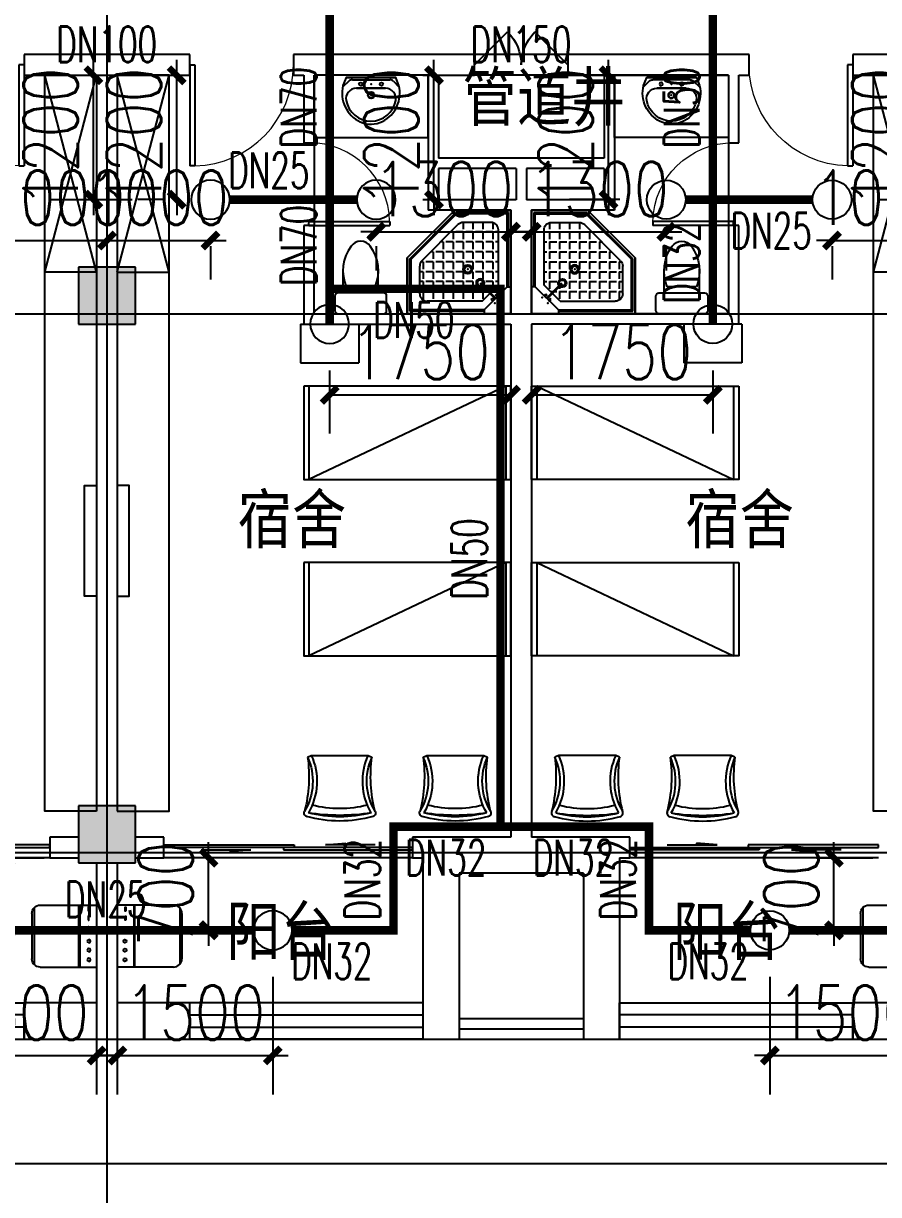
# Model space of a CAD drawing. Extents: x 0 to 2838408, y -923048 to 203859.
# Drawn here: x 2696456 to 2704713, y -270792 to -259491 of the extents above; entities that cross this region are included whole.
import ezdxf

# ---------------------------------------------------------------- set-up
doc = ezdxf.new("R2010")
doc.units = 0
doc.header["$LTSCALE"] = 1000
for name, color, linetype in [('A-Fixt', 81, 'Continuous'), ('CLAYER', 7, 'Continuous'), ('COLUMN', 9, 'Continuous'), ('DOOR_FIRE', 4, 'Continuous'), ('DOTE', 8, 'Continuous'), ('E2-栏杆', 92, 'Continuous'), ('EQUIP_喷头', 7, 'Continuous'), ('GROUND', 2, 'Continuous'), ('PIPE-喷淋', 6, 'Continuous'), ('PUB_HATCH', 8, 'Continuous'), ('PUB_TEXT', 7, 'Continuous'), ('TEXT_喷淋', 7, 'Continuous'), ('TWT_DIM', 3, 'Continuous'), ('WALL', 9, 'Continuous'), ('WINDOW', 4, 'Continuous'), ('XREF', 8, 'Continuous'), ('洁具', 213, 'Continuous'), ('配景', 3, 'Continuous')]:
    doc.layers.add(name, color=color, linetype=linetype)
doc.styles.add('_TCH_DIM_T3', font='SIMPLEX', dxfattribs={"width": 0.75, "bigfont": 'HZTXT'})
doc.styles.add('_TWT_PIPEDN', font='SIMPLEX', dxfattribs={"width": 0.8, "height": 2.3, "bigfont": 'HZTXT'})
doc.styles.get("Standard").update_dxf_attribs({"font": 'geniso.shx', "bigfont": 'hztxt.shx'})
doc.dimstyles.new('_TWT_ARCH&&150', dxfattribs={"dimtxt": 525, "dimasz": 150, "dimexe": 375, "dimexo": 450, "dimgap": 150, "dimtad": 1, "dimdec": 0, "dimzin": 0, "dimdsep": 46, "dimtxsty": '_TCH_DIM_T3', "dimblk": 'ARCHTICK', "dimcen": 0.09, "dimclrt": 7, "dimazin": 2, "dimtfac": 1, "dimtdec": 0, "dimtix": 1, "dimtmove": 2, "dimatfit": 3, "dimfxl": 1, "dimtolj": 1, "dimtzin": 0, "dimarcsym": 0})

# ---------------------------------------------------------------- blocks, each defined once
blk = doc.blocks.new('1F平面-CAD导入_dwg_Drawing4_t3_dwg_$plan$00001613-474159-1F-927810-1F')
at = {"layer": '洁具'}
for p, q in [((-30, 250), (-170, 250)), ((-200, 170), (-430, 170)), ((-260, -140), (-260, 140)), ((-200, -170), (-200, -220)), ((-170, -250), (-30, -250))]:
    blk.add_line(p, q, dxfattribs=at)
for points in [[(-200, 220), (-200, 170), (-200, -170), (-430, -170)], [(0, -220), (0, 220)]]:
    blk.add_lwpolyline(points, dxfattribs=at)
for centre, radius, start, end in [((-170, 220), 30, 90, 180), ((-30, 220), 30, 0, 90), ((-413, -227), 398, 67.4505, 126.6381), ((-590, 0), 110, 123.4509, 236.5491), ((-413, 227), 398, 233.3619, 292.5495), ((-170, -220), 30, 180, 270), ((-30, -220), 30, 270, 0)]:
    blk.add_arc(centre, radius, start, end, dxfattribs=at)
blk = doc.blocks.new('$lvtry$00000169')
at = {"color": 0}
for p, q in [((259, -36), (259, 0)), ((259, -36), (36, -259)), ((259, -24), (976, -24)), ((259, -36), (964, -36)), ((964, -36), (976, -24)), ((964, -36), (964, -525)), ((976, -24), (976, -530)), ((276, -120), (120, -276)), ((144, -151), (291, -298)), ((151, -144), (298, -291)), ((183, -213), (205, -213)), ((220, -213), (243, -213)), ((270, -213), (270, -143)), ((270, -213), (340, -213)), ((276, -120), (808, -120)), ((366, -213), (366, -143)), ((366, -213), (436, -213)), ((462, -213), (462, -143)), ((462, -213), (532, -213)), ((558, -213), (558, -143)), ((558, -213), (628, -213)), ((655, -213), (655, -143)), ((655, -213), (725, -213)), ((751, -213), (751, -143)), ((751, -213), (821, -213)), ((847, -213), (847, -143)), ((847, -213), (880, -213)), ((880, -192), (880, -460)), ((36, -259), (0, -259)), ((24, -259), (24, -976)), ((36, -259), (36, -964)), ((120, -276), (120, -808)), ((120, -309), (147, -309)), ((173, -309), (173, -239)), ((173, -309), (243, -309)), ((173, -405), (173, -335)), ((270, -263), (270, -239)), ((270, -405), (270, -335)), ((334, -309), (340, -309)), ((366, -309), (366, -239)), ((366, -309), (436, -309)), ((366, -405), (366, -335)), ((462, -309), (462, -239)), ((462, -309), (532, -309)), ((462, -405), (462, -335)), ((558, -309), (558, -239)), ((558, -309), (628, -309)), ((558, -405), (558, -335)), ((655, -309), (655, -239)), ((655, -309), (725, -309)), ((655, -405), (655, -335)), ((751, -309), (751, -239)), ((751, -309), (821, -309)), ((751, -405), (751, -335)), ((847, -309), (847, -239)), ((847, -309), (880, -309)), ((847, -405), (847, -335)), ((120, -405), (147, -405)), ((173, -405), (243, -405)), ((173, -501), (173, -431)), ((270, -405), (340, -405)), ((270, -501), (270, -431)), ((366, -405), (379, -405)), ((366, -501), (366, -431)), ((462, -405), (532, -405)), ((462, -501), (462, -431)), ((558, -405), (628, -405)), ((558, -501), (558, -431)), ((655, -405), (725, -405)), ((655, -501), (655, -431)), ((751, -405), (821, -405)), ((751, -501), (751, -431)), ((847, -405), (880, -405)), ((847, -501), (847, -431)), ((120, -501), (147, -501)), ((173, -501), (243, -501)), ((173, -598), (173, -528)), ((270, -501), (340, -501)), ((270, -598), (270, -528)), ((366, -501), (436, -501)), ((366, -598), (366, -528)), ((462, -501), (532, -501)), ((462, -598), (462, -528)), ((859, -511), (511, -859)), ((964, -525), (525, -964)), ((976, -530), (530, -976)), ((558, -501), (628, -501)), ((558, -598), (558, -528)), ((655, -501), (725, -501)), ((655, -598), (655, -528)), ((751, -501), (821, -501)), ((751, -598), (751, -528)), ((847, -501), (867, -501)), ((964, -525), (976, -530)), ((120, -598), (147, -598)), ((173, -598), (243, -598)), ((173, -694), (173, -624)), ((270, -598), (340, -598)), ((270, -694), (270, -624)), ((366, -598), (436, -598)), ((366, -694), (366, -624)), ((462, -598), (532, -598)), ((462, -694), (462, -624)), ((558, -598), (628, -598)), ((558, -694), (558, -624)), ((655, -598), (725, -598)), ((655, -694), (655, -624)), ((751, -598), (773, -598)), ((120, -694), (147, -694)), ((120, -790), (147, -790)), ((173, -694), (243, -694)), ((173, -790), (173, -720)), ((173, -790), (243, -790)), ((270, -694), (340, -694)), ((270, -790), (270, -720)), ((270, -790), (340, -790)), ((366, -694), (436, -694)), ((366, -790), (366, -720)), ((366, -790), (436, -790)), ((462, -694), (532, -694)), ((462, -790), (462, -720)), ((462, -790), (532, -790)), ((558, -694), (628, -694)), ((558, -790), (558, -720)), ((558, -790), (580, -790)), ((655, -694), (676, -694)), ((173, -878), (173, -816)), ((192, -880), (460, -880)), ((270, -880), (270, -816)), ((366, -880), (366, -816)), ((462, -880), (462, -816)), ((36, -964), (24, -976)), ((24, -976), (530, -976)), ((36, -964), (525, -964)), ((525, -964), (530, -976))]:
    blk.add_line(p, q, dxfattribs=at)
blk.add_lwpolyline([(0, 0), (0, -1000), (540, -1000), (1000, -540), (1000, 0)], close=True)
for points in [[(0, 0), (0, -1000)], [(0, 0), (1000, 0)], [(1000, 0), (1000, -540)], [(136, -190), (148, -178), (132, -162), (121, -174)], [(190, -136), (178, -148), (162, -132), (174, -121)], [(1000, -540), (540, -1000)], [(0, -1000), (540, -1000)]]:
    blk.add_lwpolyline(points, close=True, dxfattribs=at)
for radius in [43.8, 31.1]:
    blk.add_circle((416, -428), radius, dxfattribs=at)
for centre, radius, start, end in [((808, -192), 72, 0, 90), ((296, -296), 40.6, 142.583, 128.4197), ((296, -296), 28.6, 145.828, 125.6599), ((808, -460), 72, 315, 0), ((192, -808), 72, 180, 270), ((460, -808), 72, 270, 315)]:
    blk.add_arc(centre, radius, start, end, dxfattribs=at)
for p in [(156, -102, 0), (103, -156, 0), (416, -428, 0)]:
    blk.add_point(p, dxfattribs=at)
blk = doc.blocks.new('$lvtry$00000178')
at = {"color": 0}
for p, q in [((-238, 0), (238, 0)), ((-214, -36), (-272, -91)), ((-180, -23), (180, -23)), ((-142, -105), (140, -105)), ((140, -105), (-142, -105)), ((216, -37), (268, -91))]:
    blk.add_line(p, q, dxfattribs=at)
blk.add_lwpolyline([(-104, -430, 0.224698), (110, -425, 0.348046), (269, -79), (239, 0), (-241, 0), (-271, -79, 0.356844)], format="xyb", close=True, dxfattribs=at)
for centre, radius in [((-100, -65), 16.3), ((100, -65), 16.3), ((1, -172), 31.6)]:
    blk.add_circle(centre, radius, dxfattribs=at)
at = {"color": 0, "lineweight": 13}
blk.add_circle((1, -172), 23, dxfattribs=at)
at = {"color": 0}
for centre, radius, start, end in [((-142, -205), 100, 90, 190.5602), ((-180, -73), 50, 90, 133.181), ((140, -205), 100, 349.4398, 90), ((180, -73), 50, 44.5607, 90), ((-1, -179), 243, 190.5602, 349.4398)]:
    blk.add_arc(centre, radius, start, end, dxfattribs=at)
for p in [(0, -65), (1, -172)]:
    blk.add_point(p, dxfattribs=at)
blk = doc.blocks.new('A$C70365C93')
at = {"layer": '洁具'}
blk.add_lwpolyline([(-1900, 2300), (-1900, 1700), (-800, 1700), (-800, 2300)], close=True, dxfattribs=at)
blk.add_blockref('$lvtry$00000178', (-1350, 2280), dxfattribs=at)
at = {"layer": '洁具', "rotation": 180}
blk.add_blockref('$lvtry$00000169', (0, 0), dxfattribs=at)
at = {"layer": '洁具', "extrusion": (0, 0, -1), "xscale": -1, "zscale": -1, "rotation": 90}
blk.add_blockref('1F平面-CAD导入_dwg_Drawing4_t3_dwg_$plan$00001613-474159-1F-927810-1F', (1450, 0), dxfattribs=at)
blk = doc.blocks.new('单人床')
at = {"layer": 'A-Fixt'}
for p, q in [((47774, 13973), (48674, 13973)), ((47774, 12073), (48674, 13973)), ((47774, 12073), (48674, 12073))]:
    blk.add_line(p, q, dxfattribs=at)
blk.add_lwpolyline([(47774, 14023), (48674, 14023), (48674, 12023), (47774, 12023), (47774, 14023)], dxfattribs=at)
blk = doc.blocks.new('CH_AP01')
for p, q in [((-311, 17), (-275, 0)), ((-275, 0), (275, 0)), ((275, 0), (311, 17))]:
    blk.add_line(p, q)
for centre, radius, start, end in [((-307, 555), 37.8, 100.1859, 202.8359), ((0, -579), 1213, 74.7104, 105.2896), ((0, -579), 1173, 75.0287, 104.9713), ((0, -1278), 1857, 80.611, 99.389), ((307, 555), 37.8, 337.1641, 79.8141), ((-1658, 202), 1360, 352.1659, 14.4283), ((-824, 250), 563, 335.5038, 31.0903), ((-824, 250), 603, 335.5038, 30.2691), ((0, -579), 1093, 75.8767, 104.1233), ((824, 250), 603, 149.7309, 204.4962), ((824, 250), 563, 148.9097, 204.4962), ((1658, 202), 1360, 165.5717, 187.8341)]:
    blk.add_arc(centre, radius, start, end)
blk = doc.blocks.new('A$C61295E98')
at = {"color": 3}
for p, q in [((544, 598), (0, 598)), ((0, 598), (0, 0)), ((161, 598), (161, 0)), ((170, 0), (170, 598)), ((603, 572), (603, 26)), ((624, 518), (624, 80)), ((544, 0), (0, 0))]:
    blk.add_line(p, q, dxfattribs=at)
for points in [[(82, 540), (75, 540), (75, 577), (82, 577)], [(82, 453), (75, 453), (75, 490), (82, 490)], [(82, 353), (75, 353), (75, 389), (82, 389)]]:
    blk.add_lwpolyline(points, close=True, dxfattribs=at)
for centre in [(74, 250), (74, 164), (74, 71)]:
    blk.add_circle(centre, 15.7, dxfattribs=at)
for centre, start, end in [((544, 518), 360, 90), ((544, 80), 270, 0)]:
    blk.add_arc(centre, 80, start, end, dxfattribs=at)
blk = doc.blocks.new('宿舍')
at = {"layer": 'A-Fixt'}
for p, q in [((47854, 13802), (48354, 15702)), ((48354, 13802), (47854, 15702)), ((47854, 13802), (48354, 13802))]:
    blk.add_line(p, q, dxfattribs=at)
for points in [[(47854, 8602), (48354, 8602), (48354, 15702), (47854, 15702)], [(47854, 10676), (47970, 10676), (47970, 11743), (47854, 11743)]]:
    blk.add_lwpolyline(points, close=True, dxfattribs=at)
at = {"xscale": -1, "rotation": 90}
for p in [(63677, 60475), (63677, 58775)]:
    blk.add_blockref('单人床', p, dxfattribs=at)
at = {"layer": 'A-Fixt', "xscale": -1, "rotation": 180}
for p in [(50002, 9140), (51117, 9140)]:
    blk.add_blockref('CH_AP01', p, dxfattribs=at)
at = {"layer": '配景', "color": 252}
blk.add_blockref('A$C61295E98', (47854, 7097), dxfattribs=at)
blk = doc.blocks.new('$DorLib2D$00000116')
at = {"color": 0}
for p, q in [((-0.5, 0), (-0.146, 0.354)), ((0.5, 0), (0.146, 0.354))]:
    blk.add_line(p, q, dxfattribs=at)
for centre, start, end in [((-0.5, 0), 0, 45), ((0.5, 0), 135, 180)]:
    blk.add_arc(centre, 0.5, start, end, dxfattribs=at)
blk = doc.blocks.new('$DorLib2D$00000001')
for p, q in [((0.45, 0.975), (0.5, 0.975)), ((0.45, 0), (0.45, 0.975)), ((0.5, 0), (0.5, 0.975)), ((0.5, 0), (0.45, 0))]:
    blk.add_line(p, q)
at = {"lineweight": 13}
blk.add_arc((0.475, 0), 0.975, 91.4693, 180, dxfattribs=at)
blk = doc.blocks.new('$WINLIB2D$00000001')
at = {"color": 0}
for points in [[(-0.5, 0.5), (-0.5, -0.5)], [(-0.5, 0.5), (0.5, 0.5)], [(0.5, -0.5), (0.5, 0.5)], [(0.5, 0.1667), (-0.5, 0.1667)], [(0.5, -0.1667), (-0.5, -0.1667)], [(-0.5, -0.5), (0.5, -0.5)]]:
    blk.add_lwpolyline(points, dxfattribs=at)
blk = doc.blocks.new('$DorLib2D$00000131')
at = {"color": 0, "linetype": 'Continuous'}
for p, q in [((0.15, 0.125), (0.2319, 0.1973)), ((0.2319, 0.1973), (0.2319, 0.125)), ((-0.5, 0.125), (-0.5, 0)), ((0.0192, 0.125), (-0.5, 0.125)), ((0.0192, 0), (0.0192, 0.125)), ((0.35, 0.125), (0.15, 0.125)), ((-0.5, 0), (0.0192, 0)), ((-0.024, 0), (0.5, 0)), ((-0.024, -0.125), (-0.024, 0)), ((0.5, 0), (0.5, -0.125)), ((-0.35, -0.125), (-0.15, -0.125)), ((-0.2319, -0.1973), (-0.2319, -0.125)), ((-0.15, -0.125), (-0.2319, -0.1973)), ((0.5, -0.125), (-0.024, -0.125))]:
    blk.add_line(p, q, dxfattribs=at)
blk = doc.blocks.new('1F1')
at = {"layer": 'PUB_HATCH'}
for points in [[(2361491.7, -261842.2), (2360941.7, -261842.2), (2360941.7, -262392.2), (2361491.7, -262392.2)], [(2361491.7, -267042.2), (2360941.7, -267042.2), (2360941.7, -267592.2), (2361491.7, -267592.2)]]:
    blk.add_hatch(color=256, dxfattribs=at).paths.add_polyline_path(points)
at = {"layer": 'COLUMN'}
for p, q in [((2361491.7, -261842.2), (2360941.7, -261842.2)), ((2360941.7, -261842.2), (2360941.7, -262392.2)), ((2361491.7, -262392.2), (2361491.7, -261842.2)), ((2360941.7, -262392.2), (2361491.7, -262392.2)), ((2361491.7, -267042.2), (2360941.7, -267042.2)), ((2360941.7, -267042.2), (2360941.7, -267592.2)), ((2361491.7, -267592.2), (2361491.7, -267042.2)), ((2360941.7, -267592.2), (2361491.7, -267592.2))]:
    blk.add_line(p, q, dxfattribs=at)
at = {"layer": 'DOOR_FIRE'}
for p, q in [((2365666.7, -259792.2), (2364766.7, -259792.2)), ((2365666.7, -259992.2), (2364766.7, -259992.2))]:
    blk.add_line(p, q, dxfattribs=at)
at = {"layer": 'DOTE'}
for p, q in [((2361216.7, -187892.2), (2361216.7, -271092.2)), ((2343216.7, -262292.2), (2453916.7, -262292.2)), ((2343216.7, -267492.2), (2453916.7, -267492.2))]:
    blk.add_line(p, q, dxfattribs=at)
at = {"layer": 'E2-栏杆'}
for points in [[(2364616.7, -269092.2), (2365816.7, -269092.2)], [(2364616.7, -269192.2), (2365816.7, -269192.2)]]:
    blk.add_lwpolyline(points, dxfattribs=at)
at = {"layer": 'GROUND'}
for p, q in [((2344916.7, -269292.2), (2388316.7, -269292.2)), ((2343716.7, -270492.2), (2388316.7, -270492.2))]:
    blk.add_line(p, q, dxfattribs=at)
at = {"layer": 'WALL'}
for p, q in [((2361216.7, -259792.2), (2360416.7, -259792.2)), ((2360416.7, -259792.2), (2360416.7, -259992.2)), ((2362016.7, -259792.2), (2361216.7, -259792.2)), ((2362016.7, -259992.2), (2362016.7, -259792.2)), ((2363116.7, -259792.2), (2363016.7, -259792.2)), ((2363016.7, -259792.2), (2363016.7, -259992.2)), ((2364316.7, -259792.2), (2363116.7, -259792.2)), ((2364766.7, -259792.2), (2364316.7, -259792.2)), ((2364766.7, -259992.2), (2364766.7, -259792.2)), ((2366116.7, -259792.2), (2365666.7, -259792.2)), ((2365666.7, -259792.2), (2365666.7, -259992.2)), ((2367316.7, -259792.2), (2366116.7, -259792.2)), ((2367416.7, -259792.2), (2367316.7, -259792.2)), ((2367416.7, -259992.2), (2367416.7, -259792.2)), ((2369216.7, -259792.2), (2368416.7, -259792.2)), ((2368416.7, -259792.2), (2368416.7, -259992.2)), ((2360416.7, -259992.2), (2361116.7, -259992.2)), ((2361116.7, -259992.2), (2361116.7, -261842.2)), ((2361316.7, -259992.2), (2361316.7, -261842.2)), ((2361316.7, -259992.2), (2362016.7, -259992.2)), ((2363016.7, -259992.2), (2363116.7, -259992.2)), ((2363116.7, -259992.2), (2363116.7, -260642.2)), ((2364316.7, -259992.2), (2363216.7, -259992.2)), ((2363216.7, -260642.2), (2363216.7, -259992.2)), ((2364316.7, -259992.2), (2364316.7, -260792.2)), ((2364416.7, -259992.2), (2364766.7, -259992.2)), ((2364416.7, -259992.2), (2364416.7, -260792.2)), ((2365666.7, -259992.2), (2366016.7, -259992.2)), ((2366016.7, -259992.2), (2366016.7, -260792.2)), ((2367216.7, -259992.2), (2366116.7, -259992.2)), ((2366116.7, -259992.2), (2366116.7, -260792.2)), ((2367216.7, -259992.2), (2367216.7, -260642.2)), ((2367316.7, -260642.2), (2367316.7, -259992.2)), ((2367316.7, -259992.2), (2367416.7, -259992.2)), ((2368416.7, -259992.2), (2369116.7, -259992.2)), ((2363116.7, -260642.2), (2363216.7, -260642.2)), ((2367216.7, -260642.2), (2367316.7, -260642.2)), ((2364316.7, -260792.2), (2364316.7, -261292.2)), ((2365216.7, -260792.2), (2364416.7, -260792.2)), ((2366016.7, -260792.2), (2365216.7, -260792.2)), ((2366116.7, -260792.2), (2366116.7, -261292.2)), ((2365166.7, -260892.2), (2364416.7, -260892.2)), ((2364416.7, -260892.2), (2364416.7, -261192.2)), ((2365166.7, -260892.2), (2365166.7, -261192.2)), ((2366016.7, -260892.2), (2365266.7, -260892.2)), ((2365266.7, -260892.2), (2365266.7, -261192.2)), ((2366016.7, -260892.2), (2366016.7, -261192.2)), ((2365166.7, -261192.2), (2364416.7, -261192.2)), ((2366016.7, -261192.2), (2365266.7, -261192.2)), ((2365116.7, -261292.2), (2364316.7, -261292.2)), ((2365116.7, -261292.2), (2365116.7, -262292.2)), ((2365316.7, -261292.2), (2365316.7, -262292.2)), ((2366116.7, -261292.2), (2365316.7, -261292.2)), ((2363216.7, -261442.2), (2363116.7, -261442.2)), ((2363116.7, -261442.2), (2363116.7, -262392.2)), ((2363216.7, -262292.2), (2363216.7, -261442.2)), ((2367316.7, -261442.2), (2367216.7, -261442.2)), ((2367216.7, -261442.2), (2367216.7, -262292.2)), ((2367316.7, -262392.2), (2367316.7, -261442.2)), ((2361116.7, -262392.2), (2361116.7, -267042.2)), ((2361316.7, -262392.2), (2361316.7, -267042.2)), ((2363116.7, -262392.2), (2365116.7, -262392.2)), ((2363216.7, -262292.2), (2365116.7, -262292.2)), ((2365116.7, -262392.2), (2365116.7, -267342.2)), ((2367216.7, -262292.2), (2365316.7, -262292.2)), ((2367316.7, -262392.2), (2365316.7, -262392.2)), ((2365316.7, -262392.2), (2365316.7, -267342.2)), ((2360941.7, -267342.2), (2360666.7, -267342.2)), ((2360666.7, -267342.2), (2360666.7, -267542.2)), ((2361766.7, -267342.2), (2361491.7, -267342.2)), ((2361766.7, -267542.2), (2361766.7, -267342.2)), ((2364516.7, -267342.2), (2364166.7, -267342.2)), ((2364166.7, -267342.2), (2364166.7, -267542.2)), ((2365116.7, -267342.2), (2364516.7, -267342.2)), ((2365916.7, -267342.2), (2365316.7, -267342.2)), ((2366266.7, -267342.2), (2365916.7, -267342.2)), ((2366266.7, -267542.2), (2366266.7, -267342.2)), ((2360666.7, -267542.2), (2360941.7, -267542.2)), ((2361116.7, -267592.2), (2361116.7, -268942.2)), ((2361316.7, -267592.2), (2361316.7, -268942.2)), ((2361491.7, -267542.2), (2361766.7, -267542.2)), ((2364166.7, -267542.2), (2364266.7, -267542.2)), ((2364266.7, -267542.2), (2364266.7, -268942.2)), ((2366166.7, -267542.2), (2366166.7, -268942.2)), ((2366166.7, -267542.2), (2366266.7, -267542.2)), ((2364616.7, -267692.2), (2364616.7, -269292.2)), ((2365216.7, -267692.2), (2364616.7, -267692.2)), ((2365816.7, -267692.2), (2365216.7, -267692.2)), ((2365816.7, -267692.2), (2365816.7, -269292.2)), ((2361116.7, -268942.2), (2360416.7, -268942.2)), ((2360416.7, -268942.2), (2360416.7, -269292.2)), ((2362016.7, -268942.2), (2361316.7, -268942.2)), ((2362016.7, -269292.2), (2362016.7, -268942.2)), ((2364266.7, -268942.2), (2364266.7, -269292.2)), ((2366166.7, -269292.2), (2366166.7, -268942.2)), ((2369116.7, -268942.2), (2368416.7, -268942.2)), ((2368416.7, -268942.2), (2368416.7, -269292.2)), ((2360416.7, -269292.2), (2361216.7, -269292.2)), ((2361216.7, -269292.2), (2362016.7, -269292.2)), ((2364266.7, -269292.2), (2364616.7, -269292.2)), ((2365816.7, -269292.2), (2366166.7, -269292.2)), ((2368416.7, -269292.2), (2369216.7, -269292.2))]:
    blk.add_line(p, q, dxfattribs=at)
at = {"layer": 'WINDOW'}
for p, q in [((2363216.7, -260642.2), (2363216.7, -261442.2)), ((2367216.7, -260642.2), (2367216.7, -261442.2)), ((2360666.7, -267542.2), (2358266.7, -267542.2)), ((2364166.7, -267542.2), (2361766.7, -267542.2)), ((2368666.7, -267542.2), (2366266.7, -267542.2))]:
    blk.add_line(p, q, dxfattribs=at)
at = {"xscale": -1}
for name, p in [('宿舍', (2408970.6, -275693.9)), ('A$C70365C93', (2365316.7, -262292.2)), ('宿舍', (2416970.6, -275693.9))]:
    blk.add_blockref(name, p, dxfattribs=at)
for name, p in [('宿舍', (2313462.9, -275693.9)), ('A$C70365C93', (2365116.7, -262292.2))]:
    blk.add_blockref(name, p)
at = {"layer": 'DOOR_FIRE', "xscale": 900, "yscale": -900, "zscale": 200, "rotation": 179.9999999994664}
blk.add_blockref('$DorLib2D$00000116', (2365216.7, -259892.2), dxfattribs=at)
at = {"layer": 'WINDOW', "yscale": -1000}
for p, xscale, zscale in [((2359916.7, -259892.2), 1000, 1000), ((2362516.7, -259892.2), -1000, -1000), ((2367916.7, -259892.2), 1000, 1000)]:
    blk.add_blockref('$DorLib2D$00000001', p, dxfattribs=dict(at, xscale=xscale, zscale=zscale))
at = {"layer": 'WINDOW'}
for name, p, xscale, yscale, zscale, rotation in [('$DorLib2D$00000001', (2363166.7, -261042.2), 800, 800, 800, 269.9999999994664), ('$DorLib2D$00000001', (2367266.7, -261042.2), 800, -800, 800, 269.9999999994664), ('$DorLib2D$00000131', (2359466.7, -267442.2), -2400, 200, -2400, 180), ('$DorLib2D$00000131', (2362966.7, -267442.2), 2400, 200, 2400, 180), ('$DorLib2D$00000131', (2367466.7, -267442.2), -2400, 200, -2400, 180), ('$WINLIB2D$00000001', (2359291.7, -269117.2), -2249.999999993481, -350, -2249.999999993481, 180), ('$WINLIB2D$00000001', (2363141.7, -269117.2), 2249.999999993481, -350, 2249.999999993481, 179.999999999999), ('$WINLIB2D$00000001', (2367291.7, -269117.2), -2249.999999993481, -350, -2249.999999993481, 180)]:
    blk.add_blockref(name, p, dxfattribs=dict(at, xscale=xscale, yscale=yscale, zscale=zscale, rotation=rotation))
at = {"layer": 'CLAYER'}
blk.add_text('管道井', height=525, dxfattribs=at).set_placement((2364649.1, -260479.2))
at = {"layer": 'PUB_TEXT'}
for s, p in [('宿舍', (2362478.2, -264556)), ('宿舍', (2366800.4, -264556)), ('阳台', (2362370.5, -268530.2)), ('阳台', (2366681.1, -268530.2))]:
    blk.add_text(s, height=525, dxfattribs=at).set_placement(p)
blk = doc.blocks.new('_ArchTick')
at = {"color": 0, "linetype": 'ByBlock', "const_width": 0.4}
blk.add_lwpolyline([(-0.5, -0.5), (0.5, 0.5)], dxfattribs=at)
blk = doc.blocks.new('*D1367')
at = {"layer": 'Defpoints', "color": 0, "linetype": 'ByBlock', "transparency": 16777216}
for p in [(2697363, -268242), (2698863, -268242), (2698863, -269450)]:
    blk.add_point(p, dxfattribs=at)
at = {"layer": 'TWT_DIM', "color": 0, "linetype": 'ByBlock', "lineweight": -2, "transparency": 16777216}
for p, q in [((2697363, -268692), (2697363, -269825)), ((2698863, -268692), (2698863, -269825)), ((2697363, -269450), (2697213, -269450)), ((2697363, -269450), (2698863, -269450)), ((2698863, -269450), (2699013, -269450))]:
    blk.add_line(p, q, dxfattribs=at)
at = {"layer": 'TWT_DIM', "color": 0, "linetype": 'ByBlock', "lineweight": -2, "transparency": 16777216, "xscale": 150, "yscale": 150, "zscale": 150}
blk.add_blockref('_ArchTick', (2697363, -269450), dxfattribs=at)
at = {"layer": 'TWT_DIM', "color": 0, "linetype": 'ByBlock', "lineweight": -2, "transparency": 16777216, "xscale": 150, "yscale": 150, "zscale": 150, "rotation": 180}
blk.add_blockref('_ArchTick', (2698863, -269450), dxfattribs=at)
at = {"layer": 'TWT_DIM', "color": 7, "linetype": 'ByBlock', "transparency": 16777216, "insert": (2698113, -269037), "char_height": 525, "attachment_point": 5, "style": '_TCH_DIM_T3'}
blk.add_mtext('\\A1;1500', dxfattribs=at)
blk = doc.blocks.new('*D1368')
at = {"layer": 'Defpoints', "color": 0, "linetype": 'ByBlock', "transparency": 16777216}
for p in [(2698244, -267542), (2698863, -267542), (2698863, -268242)]:
    blk.add_point(p, dxfattribs=at)
at = {"layer": 'TWT_DIM', "color": 0, "linetype": 'ByBlock', "lineweight": -2, "transparency": 16777216}
for p, q in [((2698244, -267542), (2698244, -267392)), ((2698413, -267542), (2697869, -267542)), ((2698244, -268242), (2698244, -267542)), ((2698413, -268242), (2697869, -268242)), ((2698244, -268242), (2698244, -268392))]:
    blk.add_line(p, q, dxfattribs=at)
at = {"layer": 'TWT_DIM', "color": 0, "linetype": 'ByBlock', "lineweight": -2, "transparency": 16777216, "xscale": 150, "yscale": 150, "zscale": 150}
for p, rotation in [((2698244, -267542), 270), ((2698244, -268242), 90)]:
    blk.add_blockref('_ArchTick', p, dxfattribs=dict(at, rotation=rotation))
at = {"layer": 'TWT_DIM', "color": 7, "linetype": 'ByBlock', "transparency": 16777216, "insert": (2697831, -267892), "char_height": 525, "attachment_point": 5, "rotation": 90, "style": '_TCH_DIM_T3'}
blk.add_mtext('\\A1;700', dxfattribs=at)
blk = doc.blocks.new('*D1375')
at = {"layer": 'Defpoints', "color": 0, "linetype": 'ByBlock', "transparency": 16777216}
for p in [(2701363, -261192), (2702663, -261192), (2702663, -261502)]:
    blk.add_point(p, dxfattribs=at)
at = {"layer": 'TWT_DIM', "color": 0, "linetype": 'ByBlock', "lineweight": -2, "transparency": 16777216}
for p, q in [((2701363, -261502), (2701213, -261502)), ((2701363, -261502), (2702663, -261502)), ((2702663, -261502), (2702813, -261502)), ((2701363, -261642), (2701363, -261877)), ((2702663, -261642), (2702663, -261877))]:
    blk.add_line(p, q, dxfattribs=at)
at = {"layer": 'TWT_DIM', "color": 0, "linetype": 'ByBlock', "lineweight": -2, "transparency": 16777216, "xscale": 150, "yscale": 150, "zscale": 150}
blk.add_blockref('_ArchTick', (2701363, -261502), dxfattribs=at)
at = {"layer": 'TWT_DIM', "color": 0, "linetype": 'ByBlock', "lineweight": -2, "transparency": 16777216, "xscale": 150, "yscale": 150, "zscale": 150, "rotation": 180}
blk.add_blockref('_ArchTick', (2702663, -261502), dxfattribs=at)
at = {"layer": 'TWT_DIM', "color": 7, "linetype": 'ByBlock', "transparency": 16777216, "insert": (2702013, -261090), "char_height": 525, "attachment_point": 5, "style": '_TCH_DIM_T3'}
blk.add_mtext('\\A1;1300', dxfattribs=at)
blk = doc.blocks.new('*D1376')
at = {"layer": 'Defpoints', "color": 0, "linetype": 'ByBlock', "transparency": 16777216}
for p in [(2699863, -261192), (2701163, -261192), (2701163, -261502)]:
    blk.add_point(p, dxfattribs=at)
at = {"layer": 'TWT_DIM', "color": 0, "linetype": 'ByBlock', "lineweight": -2, "transparency": 16777216}
for p, q in [((2699863, -261502), (2699713, -261502)), ((2699863, -261502), (2701163, -261502)), ((2701163, -261502), (2701313, -261502)), ((2699863, -261642), (2699863, -261877)), ((2701163, -261642), (2701163, -261877))]:
    blk.add_line(p, q, dxfattribs=at)
at = {"layer": 'TWT_DIM', "color": 0, "linetype": 'ByBlock', "lineweight": -2, "transparency": 16777216, "xscale": 150, "yscale": 150, "zscale": 150}
blk.add_blockref('_ArchTick', (2699863, -261502), dxfattribs=at)
at = {"layer": 'TWT_DIM', "color": 0, "linetype": 'ByBlock', "lineweight": -2, "transparency": 16777216, "xscale": 150, "yscale": 150, "zscale": 150, "rotation": 180}
blk.add_blockref('_ArchTick', (2701163, -261502), dxfattribs=at)
at = {"layer": 'TWT_DIM', "color": 7, "linetype": 'ByBlock', "transparency": 16777216, "insert": (2700513, -261090), "char_height": 525, "attachment_point": 5, "style": '_TCH_DIM_T3'}
blk.add_mtext('\\A1;1300', dxfattribs=at)
blk = doc.blocks.new('*D1410')
at = {"layer": 'Defpoints', "color": 0, "linetype": 'ByBlock', "transparency": 16777216}
for p in [(2703663, -268242), (2705163, -268242), (2705163, -269450)]:
    blk.add_point(p, dxfattribs=at)
at = {"layer": 'TWT_DIM', "color": 0, "linetype": 'ByBlock', "lineweight": -2, "transparency": 16777216}
for p, q in [((2703663, -268692), (2703663, -269825)), ((2705163, -268692), (2705163, -269825)), ((2703663, -269450), (2703513, -269450)), ((2703663, -269450), (2705163, -269450)), ((2705163, -269450), (2705313, -269450))]:
    blk.add_line(p, q, dxfattribs=at)
at = {"layer": 'TWT_DIM', "color": 0, "linetype": 'ByBlock', "lineweight": -2, "transparency": 16777216, "xscale": 150, "yscale": 150, "zscale": 150}
blk.add_blockref('_ArchTick', (2703663, -269450), dxfattribs=at)
at = {"layer": 'TWT_DIM', "color": 0, "linetype": 'ByBlock', "lineweight": -2, "transparency": 16777216, "xscale": 150, "yscale": 150, "zscale": 150, "rotation": 180}
blk.add_blockref('_ArchTick', (2705163, -269450), dxfattribs=at)
at = {"layer": 'TWT_DIM', "color": 7, "linetype": 'ByBlock', "transparency": 16777216, "insert": (2704413, -269037), "char_height": 525, "attachment_point": 5, "style": '_TCH_DIM_T3'}
blk.add_mtext('\\A1;1500', dxfattribs=at)
blk = doc.blocks.new('*D1411')
at = {"layer": 'Defpoints', "color": 0, "linetype": 'ByBlock', "transparency": 16777216}
for p in [(2703663, -267542), (2704282, -267542), (2703663, -268242)]:
    blk.add_point(p, dxfattribs=at)
at = {"layer": 'TWT_DIM', "color": 0, "linetype": 'ByBlock', "lineweight": -2, "transparency": 16777216}
for p, q in [((2704282, -267542), (2704282, -267392)), ((2704113, -267542), (2704657, -267542)), ((2704282, -268242), (2704282, -267542)), ((2704113, -268242), (2704657, -268242)), ((2704282, -268242), (2704282, -268392))]:
    blk.add_line(p, q, dxfattribs=at)
at = {"layer": 'TWT_DIM', "color": 0, "linetype": 'ByBlock', "lineweight": -2, "transparency": 16777216, "xscale": 150, "yscale": 150, "zscale": 150}
for p, rotation in [((2704282, -267542), 270), ((2704282, -268242), 90)]:
    blk.add_blockref('_ArchTick', p, dxfattribs=dict(at, rotation=rotation))
at = {"layer": 'TWT_DIM', "color": 7, "linetype": 'ByBlock', "transparency": 16777216, "insert": (2703869, -267892), "char_height": 525, "attachment_point": 5, "rotation": 90, "style": '_TCH_DIM_T3'}
blk.add_mtext('\\A1;700', dxfattribs=at)
blk = doc.blocks.new('*D1412')
at = {"layer": 'Defpoints', "color": 0, "linetype": 'ByBlock', "transparency": 16777216}
for p in [(2701363, -262392), (2703113, -262392), (2703113, -263075)]:
    blk.add_point(p, dxfattribs=at)
at = {"layer": 'TWT_DIM', "color": 0, "linetype": 'ByBlock', "lineweight": -2, "transparency": 16777216}
for p, q in [((2701363, -262842), (2701363, -263450)), ((2703113, -262842), (2703113, -263450)), ((2701363, -263075), (2703113, -263075))]:
    blk.add_line(p, q, dxfattribs=at)
at = {"layer": 'TWT_DIM', "color": 0, "linetype": 'ByBlock', "lineweight": -2, "transparency": 16777216, "xscale": 150, "yscale": 150, "zscale": 150, "rotation": 180}
blk.add_blockref('_ArchTick', (2701363, -263075), dxfattribs=at)
at = {"layer": 'TWT_DIM', "color": 0, "linetype": 'ByBlock', "lineweight": -2, "transparency": 16777216, "xscale": 150, "yscale": 150, "zscale": 150}
blk.add_blockref('_ArchTick', (2703113, -263075), dxfattribs=at)
at = {"layer": 'TWT_DIM', "color": 7, "linetype": 'ByBlock', "transparency": 16777216, "insert": (2702238, -262662), "char_height": 525, "attachment_point": 5, "style": '_TCH_DIM_T3'}
blk.add_mtext('\\A1;1750', dxfattribs=at)
blk = doc.blocks.new('*D1413')
at = {"layer": 'Defpoints', "color": 0, "linetype": 'ByBlock', "transparency": 16777216}
for p in [(2704263, -261192), (2705263, -261192), (2705263, -261586)]:
    blk.add_point(p, dxfattribs=at)
at = {"layer": 'TWT_DIM', "color": 0, "linetype": 'ByBlock', "lineweight": -2, "transparency": 16777216}
for p, q in [((2704263, -261586), (2704113, -261586)), ((2704263, -261586), (2705263, -261586)), ((2705263, -261586), (2705413, -261586)), ((2704263, -261642), (2704263, -261961)), ((2705263, -261642), (2705263, -261961))]:
    blk.add_line(p, q, dxfattribs=at)
at = {"layer": 'TWT_DIM', "color": 0, "linetype": 'ByBlock', "lineweight": -2, "transparency": 16777216, "xscale": 150, "yscale": 150, "zscale": 150}
blk.add_blockref('_ArchTick', (2704263, -261586), dxfattribs=at)
at = {"layer": 'TWT_DIM', "color": 0, "linetype": 'ByBlock', "lineweight": -2, "transparency": 16777216, "xscale": 150, "yscale": 150, "zscale": 150, "rotation": 180}
blk.add_blockref('_ArchTick', (2705263, -261586), dxfattribs=at)
at = {"layer": 'TWT_DIM', "color": 7, "linetype": 'ByBlock', "transparency": 16777216, "insert": (2704763, -261173), "char_height": 525, "attachment_point": 5, "style": '_TCH_DIM_T3'}
blk.add_mtext('\\A1;1000', dxfattribs=at)
blk = doc.blocks.new('*D1414')
at = {"layer": 'Defpoints', "color": 0, "linetype": 'ByBlock', "transparency": 16777216}
for p in [(2702105, -259992), (2702663, -259992), (2702663, -261192)]:
    blk.add_point(p, dxfattribs=at)
at = {"layer": 'TWT_DIM', "color": 0, "linetype": 'ByBlock', "lineweight": -2, "transparency": 16777216}
for p, q in [((2702105, -259992), (2702105, -259842)), ((2702213, -259992), (2701730, -259992)), ((2702105, -261192), (2702105, -259992)), ((2702213, -261192), (2701730, -261192)), ((2702105, -261192), (2702105, -261342))]:
    blk.add_line(p, q, dxfattribs=at)
at = {"layer": 'TWT_DIM', "color": 0, "linetype": 'ByBlock', "lineweight": -2, "transparency": 16777216, "xscale": 150, "yscale": 150, "zscale": 150}
for p, rotation in [((2702105, -259992), 270), ((2702105, -261192), 90)]:
    blk.add_blockref('_ArchTick', p, dxfattribs=dict(at, rotation=rotation))
at = {"layer": 'TWT_DIM', "color": 7, "linetype": 'ByBlock', "transparency": 16777216, "insert": (2701692, -260592), "char_height": 525, "attachment_point": 5, "rotation": 90, "style": '_TCH_DIM_T3'}
blk.add_mtext('\\A1;1200', dxfattribs=at)
blk = doc.blocks.new('*D1415')
at = {"layer": 'Defpoints', "color": 0, "linetype": 'ByBlock', "transparency": 16777216}
for p in [(2704263, -259992), (2705132, -259992), (2704263, -261192)]:
    blk.add_point(p, dxfattribs=at)
at = {"layer": 'TWT_DIM', "color": 0, "linetype": 'ByBlock', "lineweight": -2, "transparency": 16777216}
for p, q in [((2705132, -259992), (2705132, -259842)), ((2704713, -259992), (2705507, -259992)), ((2705132, -261192), (2705132, -259992)), ((2704713, -261192), (2705507, -261192)), ((2705132, -261192), (2705132, -261342))]:
    blk.add_line(p, q, dxfattribs=at)
at = {"layer": 'TWT_DIM', "color": 0, "linetype": 'ByBlock', "lineweight": -2, "transparency": 16777216, "xscale": 150, "yscale": 150, "zscale": 150}
for p, rotation in [((2705132, -259992), 270), ((2705132, -261192), 90)]:
    blk.add_blockref('_ArchTick', p, dxfattribs=dict(at, rotation=rotation))
at = {"layer": 'TWT_DIM', "color": 7, "linetype": 'ByBlock', "transparency": 16777216, "insert": (2704719, -260592), "char_height": 525, "attachment_point": 5, "rotation": 90, "style": '_TCH_DIM_T3'}
blk.add_mtext('\\A1;1200', dxfattribs=at)
blk = doc.blocks.new('*D1416')
at = {"layer": 'Defpoints', "color": 0, "linetype": 'ByBlock', "transparency": 16777216}
for p in [(2699413, -262392), (2701163, -262392), (2701163, -263075)]:
    blk.add_point(p, dxfattribs=at)
at = {"layer": 'TWT_DIM', "color": 0, "linetype": 'ByBlock', "lineweight": -2, "transparency": 16777216}
for p, q in [((2699413, -262842), (2699413, -263450)), ((2701163, -262842), (2701163, -263450)), ((2699413, -263075), (2701163, -263075))]:
    blk.add_line(p, q, dxfattribs=at)
at = {"layer": 'TWT_DIM', "color": 0, "linetype": 'ByBlock', "lineweight": -2, "transparency": 16777216, "xscale": 150, "yscale": 150, "zscale": 150, "rotation": 180}
blk.add_blockref('_ArchTick', (2699413, -263075), dxfattribs=at)
at = {"layer": 'TWT_DIM', "color": 0, "linetype": 'ByBlock', "lineweight": -2, "transparency": 16777216, "xscale": 150, "yscale": 150, "zscale": 150}
blk.add_blockref('_ArchTick', (2701163, -263075), dxfattribs=at)
at = {"layer": 'TWT_DIM', "color": 7, "linetype": 'ByBlock', "transparency": 16777216, "insert": (2700288, -262662), "char_height": 525, "attachment_point": 5, "style": '_TCH_DIM_T3'}
blk.add_mtext('\\A1;1750', dxfattribs=at)
blk = doc.blocks.new('*D1417')
at = {"layer": 'Defpoints', "color": 0, "linetype": 'ByBlock', "transparency": 16777216}
for p in [(2697263, -261192), (2698263, -261192), (2698263, -261586)]:
    blk.add_point(p, dxfattribs=at)
at = {"layer": 'TWT_DIM', "color": 0, "linetype": 'ByBlock', "lineweight": -2, "transparency": 16777216}
for p, q in [((2697263, -261586), (2697113, -261586)), ((2697263, -261586), (2698263, -261586)), ((2698263, -261586), (2698413, -261586)), ((2697263, -261642), (2697263, -261961)), ((2698263, -261642), (2698263, -261961))]:
    blk.add_line(p, q, dxfattribs=at)
at = {"layer": 'TWT_DIM', "color": 0, "linetype": 'ByBlock', "lineweight": -2, "transparency": 16777216, "xscale": 150, "yscale": 150, "zscale": 150}
blk.add_blockref('_ArchTick', (2697263, -261586), dxfattribs=at)
at = {"layer": 'TWT_DIM', "color": 0, "linetype": 'ByBlock', "lineweight": -2, "transparency": 16777216, "xscale": 150, "yscale": 150, "zscale": 150, "rotation": 180}
blk.add_blockref('_ArchTick', (2698263, -261586), dxfattribs=at)
at = {"layer": 'TWT_DIM', "color": 7, "linetype": 'ByBlock', "transparency": 16777216, "insert": (2697763, -261173), "char_height": 525, "attachment_point": 5, "style": '_TCH_DIM_T3'}
blk.add_mtext('\\A1;1000', dxfattribs=at)
blk = doc.blocks.new('*D1418')
at = {"layer": 'Defpoints', "color": 0, "linetype": 'ByBlock', "transparency": 16777216}
for p in [(2699863, -259992), (2700420, -259992), (2699863, -261192)]:
    blk.add_point(p, dxfattribs=at)
at = {"layer": 'TWT_DIM', "color": 0, "linetype": 'ByBlock', "lineweight": -2, "transparency": 16777216}
for p, q in [((2700420, -259992), (2700420, -259842)), ((2700313, -259992), (2700795, -259992)), ((2700420, -261192), (2700420, -259992)), ((2700313, -261192), (2700795, -261192)), ((2700420, -261192), (2700420, -261342))]:
    blk.add_line(p, q, dxfattribs=at)
at = {"layer": 'TWT_DIM', "color": 0, "linetype": 'ByBlock', "lineweight": -2, "transparency": 16777216, "xscale": 150, "yscale": 150, "zscale": 150}
for p, rotation in [((2700420, -259992), 270), ((2700420, -261192), 90)]:
    blk.add_blockref('_ArchTick', p, dxfattribs=dict(at, rotation=rotation))
at = {"layer": 'TWT_DIM', "color": 7, "linetype": 'ByBlock', "transparency": 16777216, "insert": (2700008, -260592), "char_height": 525, "attachment_point": 5, "rotation": 90, "style": '_TCH_DIM_T3'}
blk.add_mtext('\\A1;1200', dxfattribs=at)
blk = doc.blocks.new('*D1419')
at = {"layer": 'Defpoints', "color": 0, "linetype": 'ByBlock', "transparency": 16777216}
for p in [(2697936, -259992), (2698263, -259992), (2698263, -261192)]:
    blk.add_point(p, dxfattribs=at)
at = {"layer": 'TWT_DIM', "color": 0, "linetype": 'ByBlock', "lineweight": -2, "transparency": 16777216}
for p, q in [((2697936, -259992), (2697936, -259842)), ((2697813, -259992), (2697561, -259992)), ((2697936, -261192), (2697936, -259992)), ((2697813, -261192), (2697561, -261192)), ((2697936, -261192), (2697936, -261342))]:
    blk.add_line(p, q, dxfattribs=at)
at = {"layer": 'TWT_DIM', "color": 0, "linetype": 'ByBlock', "lineweight": -2, "transparency": 16777216, "xscale": 150, "yscale": 150, "zscale": 150}
for p, rotation in [((2697936, -259992), 270), ((2697936, -261192), 90)]:
    blk.add_blockref('_ArchTick', p, dxfattribs=dict(at, rotation=rotation))
at = {"layer": 'TWT_DIM', "color": 7, "linetype": 'ByBlock', "transparency": 16777216, "insert": (2697524, -260592), "char_height": 525, "attachment_point": 5, "rotation": 90, "style": '_TCH_DIM_T3'}
blk.add_mtext('\\A1;1200', dxfattribs=at)
blk = doc.blocks.new('*D1420')
at = {"layer": 'Defpoints', "color": 0, "linetype": 'ByBlock', "transparency": 16777216}
for p in [(2695663, -268242), (2697163, -268242), (2697163, -269450)]:
    blk.add_point(p, dxfattribs=at)
at = {"layer": 'TWT_DIM', "color": 0, "linetype": 'ByBlock', "lineweight": -2, "transparency": 16777216}
for p, q in [((2695663, -268692), (2695663, -269825)), ((2697163, -268692), (2697163, -269825)), ((2695663, -269450), (2695513, -269450)), ((2695663, -269450), (2697163, -269450)), ((2697163, -269450), (2697313, -269450))]:
    blk.add_line(p, q, dxfattribs=at)
at = {"layer": 'TWT_DIM', "color": 0, "linetype": 'ByBlock', "lineweight": -2, "transparency": 16777216, "xscale": 150, "yscale": 150, "zscale": 150}
blk.add_blockref('_ArchTick', (2695663, -269450), dxfattribs=at)
at = {"layer": 'TWT_DIM', "color": 0, "linetype": 'ByBlock', "lineweight": -2, "transparency": 16777216, "xscale": 150, "yscale": 150, "zscale": 150, "rotation": 180}
blk.add_blockref('_ArchTick', (2697163, -269450), dxfattribs=at)
at = {"layer": 'TWT_DIM', "color": 7, "linetype": 'ByBlock', "transparency": 16777216, "insert": (2696413, -269037), "char_height": 525, "attachment_point": 5, "style": '_TCH_DIM_T3'}
blk.add_mtext('\\A1;1500', dxfattribs=at)
blk = doc.blocks.new('*D1421')
at = {"layer": 'Defpoints', "color": 0, "linetype": 'ByBlock', "transparency": 16777216}
for p in [(2695663, -267542), (2696282, -267542), (2695663, -268242)]:
    blk.add_point(p, dxfattribs=at)
at = {"layer": 'TWT_DIM', "color": 0, "linetype": 'ByBlock', "lineweight": -2, "transparency": 16777216}
for p, q in [((2696282, -267542), (2696282, -267392)), ((2696113, -267542), (2696657, -267542)), ((2696282, -268242), (2696282, -267542)), ((2696113, -268242), (2696657, -268242)), ((2696282, -268242), (2696282, -268392))]:
    blk.add_line(p, q, dxfattribs=at)
at = {"layer": 'TWT_DIM', "color": 0, "linetype": 'ByBlock', "lineweight": -2, "transparency": 16777216, "xscale": 150, "yscale": 150, "zscale": 150}
for p, rotation in [((2696282, -267542), 270), ((2696282, -268242), 90)]:
    blk.add_blockref('_ArchTick', p, dxfattribs=dict(at, rotation=rotation))
at = {"layer": 'TWT_DIM', "color": 7, "linetype": 'ByBlock', "transparency": 16777216, "insert": (2695869, -267892), "char_height": 525, "attachment_point": 5, "rotation": 90, "style": '_TCH_DIM_T3'}
blk.add_mtext('\\A1;700', dxfattribs=at)
blk = doc.blocks.new('*D1429')
at = {"layer": 'Defpoints', "color": 0, "linetype": 'ByBlock', "transparency": 16777216}
for p in [(2696263, -261192), (2697263, -261192), (2697263, -261586)]:
    blk.add_point(p, dxfattribs=at)
at = {"layer": 'TWT_DIM', "color": 0, "linetype": 'ByBlock', "lineweight": -2, "transparency": 16777216}
for p, q in [((2696263, -261586), (2696113, -261586)), ((2696263, -261586), (2697263, -261586)), ((2697263, -261586), (2697413, -261586)), ((2696263, -261642), (2696263, -261961)), ((2697263, -261642), (2697263, -261961))]:
    blk.add_line(p, q, dxfattribs=at)
at = {"layer": 'TWT_DIM', "color": 0, "linetype": 'ByBlock', "lineweight": -2, "transparency": 16777216, "xscale": 150, "yscale": 150, "zscale": 150}
blk.add_blockref('_ArchTick', (2696263, -261586), dxfattribs=at)
at = {"layer": 'TWT_DIM', "color": 0, "linetype": 'ByBlock', "lineweight": -2, "transparency": 16777216, "xscale": 150, "yscale": 150, "zscale": 150, "rotation": 180}
blk.add_blockref('_ArchTick', (2697263, -261586), dxfattribs=at)
at = {"layer": 'TWT_DIM', "color": 7, "linetype": 'ByBlock', "transparency": 16777216, "insert": (2696763, -261173), "char_height": 525, "attachment_point": 5, "style": '_TCH_DIM_T3'}
blk.add_mtext('\\A1;1000', dxfattribs=at)
blk = doc.blocks.new('*D1431')
at = {"layer": 'Defpoints', "color": 0, "linetype": 'ByBlock', "transparency": 16777216}
for p in [(2696263, -259992), (2697132, -259992), (2696263, -261192)]:
    blk.add_point(p, dxfattribs=at)
at = {"layer": 'TWT_DIM', "color": 0, "linetype": 'ByBlock', "lineweight": -2, "transparency": 16777216}
for p, q in [((2697132, -259992), (2697132, -259842)), ((2696713, -259992), (2697507, -259992)), ((2697132, -261192), (2697132, -259992)), ((2696713, -261192), (2697507, -261192)), ((2697132, -261192), (2697132, -261342))]:
    blk.add_line(p, q, dxfattribs=at)
at = {"layer": 'TWT_DIM', "color": 0, "linetype": 'ByBlock', "lineweight": -2, "transparency": 16777216, "xscale": 150, "yscale": 150, "zscale": 150}
for p, rotation in [((2697132, -259992), 270), ((2697132, -261192), 90)]:
    blk.add_blockref('_ArchTick', p, dxfattribs=dict(at, rotation=rotation))
at = {"layer": 'TWT_DIM', "color": 7, "linetype": 'ByBlock', "transparency": 16777216, "insert": (2696719, -260592), "char_height": 525, "attachment_point": 5, "rotation": 90, "style": '_TCH_DIM_T3'}
blk.add_mtext('\\A1;1200', dxfattribs=at)
blk = doc.blocks.new('$TwtSys$00000125')
blk.add_circle((0, 0, 0), 1)
blk = doc.blocks.new('$TwtSys$00000131')
for p, q in [((-1.5, 0), (-1.5, 2)), ((-1.5, 2), (1.5, 2)), ((1.5, 0, 0), (1.5, 2, 0)), ((-1.5, 0), (-1, 0)), ((1, 0, 0), (1.5, 0, 0))]:
    blk.add_line(p, q)
blk.add_circle((0, 0), 1)

msp = doc.modelspace()

# ---------------------------------------------------------------- hatches: boundary and pattern name
at = {"layer": 'PIPE-喷淋', "linetype": 'ByBlock'}
for points in [[(2701062.5, -262052.7), (2701062.5, -262011.5), (2701103.8, -262011.5)], [(2701062.5, -262052.7), (2701103.8, -262052.7), (2701103.8, -262011.5)], [(2700029.3, -267242.2), (2700029.3, -267200.9), (2699988.1, -267200.9)], [(2700029.3, -267242.2), (2699988.1, -267242.2), (2699988.1, -267200.9)], [(2702495.8, -267242.2), (2702495.8, -267200.9), (2702537, -267200.9)], [(2702495.8, -267242.2), (2702537, -267242.2), (2702537, -267200.9)], [(2700029.3, -268242.2), (2700070.6, -268242.2), (2700070.6, -268283.4)], [(2700029.3, -268242.2), (2700029.3, -268283.4), (2700070.6, -268283.4)], [(2702495.8, -268242.2), (2702454.5, -268242.2), (2702454.5, -268283.4)], [(2702495.8, -268242.2), (2702495.8, -268283.4), (2702454.5, -268283.4)]]:
    msp.add_hatch(color=256, dxfattribs=at).paths.add_polyline_path(points)

# ---------------------------------------------------------------- linework, layer by layer
at = {"layer": 'PIPE-喷淋', "linetype": 'ByBlock', "ltscale": 1.5, "const_width": 82.5}
for points in [[(2699412.5, -261192.2), (2699412.5, -259392.2)], [(2703112.5, -261192.2), (2703112.5, -259392.2)], [(2698450, -261192.2), (2699412.5, -261192.2)], [(2699412.5, -261192.2), (2699675, -261192.2)], [(2699412.5, -262052.7), (2699412.5, -261192.2)], [(2702850, -261192.2), (2703112.5, -261192.2)], [(2703112.5, -261192.2), (2704075, -261192.2)], [(2703112.5, -262392.2), (2703112.5, -261192.2)], [(2699412.5, -262392.2), (2699412.5, -262052.7)], [(2699412.5, -262052.7), (2701062.5, -262052.7)], [(2701062.5, -262052.7), (2701062.5, -267242.2)], [(2701062.5, -267242.2), (2700029.3, -267242.2)], [(2700029.3, -267242.2), (2700029.3, -268242.2)], [(2701062.5, -267242.2), (2702495.8, -267242.2)], [(2702495.8, -267242.2), (2702495.8, -268242.2)], [(2695850, -268242.2), (2698675, -268242.2)], [(2700029.3, -268242.2), (2699050, -268242.2)], [(2702495.8, -268242.2), (2703475, -268242.2)], [(2703850, -268242.2), (2706675, -268242.2)]]:
    msp.add_lwpolyline(points, dxfattribs=at)

# ---------------------------------------------------------------- block references
at = {"layer": 'EQUIP_喷头', "linetype": 'ByBlock', "xscale": 187.5, "yscale": -187.5, "zscale": 187.5}
for name, p in [('$TwtSys$00000125', (2698262.5, -261192.2)), ('$TwtSys$00000125', (2699862.5, -261192.2)), ('$TwtSys$00000131', (2699412.5, -262392.2)), ('$TwtSys$00000125', (2698862.5, -268242.2))]:
    msp.add_blockref(name, p, dxfattribs=at)
at = {"layer": 'EQUIP_喷头', "linetype": 'ByBlock', "xscale": 187.5, "yscale": 187.5, "zscale": 187.5, "rotation": 180}
for name, p in [('$TwtSys$00000125', (2702662.5, -261192.2)), ('$TwtSys$00000125', (2704262.5, -261192.2)), ('$TwtSys$00000131', (2703112.5, -262392.2)), ('$TwtSys$00000125', (2703662.5, -268242.2))]:
    msp.add_blockref(name, p, dxfattribs=at)
at = {"layer": 'XREF'}
msp.add_blockref('1F1', (336045.8, 0), dxfattribs=at)

# ---------------------------------------------------------------- texts
at = {"layer": 'TEXT_喷淋', "linetype": 'ByBlock', "style": '_TWT_PIPEDN', "width": 0.64}
for s, p in [('DN100', (2696773.6, -259864.7)), ('DN150', (2700773.6, -259864.7))]:
    msp.add_text(s, height=345, dxfattribs=at).set_placement(p)
for p in [(2699285, -260697), (2699285, -262027.2)]:
    msp.add_text('DN70', height=345, rotation=90, dxfattribs=at).set_placement(p)
at = {"layer": 'TEXT_喷淋', "color": 251, "linetype": 'ByBlock', "style": '_TWT_PIPEDN', "width": 0.64}
for s, p in [('DN50', (2702985, -260697)), ('DN32', (2702985, -262197)), ('DN50', (2700935, -265052.2)), ('DN32', (2699901.8, -268147)), ('DN32', (2702368.3, -268147))]:
    msp.add_text(s, height=345, rotation=90, dxfattribs=at).set_placement(p)
for s, p in [('DN25', (2698432.7, -261081.8)), ('DN25', (2703282.7, -261664.7)), ('DN50', (2699832.7, -262525.2)), ('DN32', (2700141.1, -267714.7)), ('DN32', (2701374.4, -267714.7)), ('DN25', (2696857.7, -268114.7)), ('DN32', (2699041.1, -268714.7)), ('DN32', (2702674.4, -268714.7))]:
    msp.add_text(s, height=345, dxfattribs=at).set_placement(p)

# ---------------------------------------------------------------- dimensions: what is measured, and where the dimension line sits
at = {"layer": 'TWT_DIM', "linetype": 'ByBlock'}
for p1, p2, distance, picture, middle in [((2696262.5, -261192.2), (2696262.5, -259992.2), -869.3, '*D1431', (2696719.3, -260592.2)), ((2698262.5, -261192.2), (2698262.5, -259992.2), 326.4, '*D1419', (2697523.7, -260592.2)), ((2699862.5, -261192.2), (2699862.5, -259992.2), -557.7, '*D1418', (2700007.8, -260592.2)), ((2702662.5, -261192.2), (2702662.5, -259992.2), 557.7, '*D1414', (2701692.3, -260592.2)), ((2704262.5, -261192.2), (2704262.5, -259992.2), -869.3, '*D1415', (2704719.3, -260592.2)), ((2699862.5, -261192.2), (2701162.5, -261192.2), -309.8, '*D1376', (2700512.5, -261089.5)), ((2701362.5, -261192.2), (2702662.5, -261192.2), -309.8, '*D1375', (2702012.5, -261089.5)), ((2696262.5, -261192.2), (2697262.5, -261192.2), -393.4, '*D1429', (2696762.5, -261173)), ((2697262.5, -261192.2), (2698262.5, -261192.2), -393.4, '*D1417', (2697762.5, -261173)), ((2704262.5, -261192.2), (2705262.5, -261192.2), -393.4, '*D1413', (2704762.5, -261173)), ((2699412.5, -262392.2), (2701162.5, -262392.2), -682.4, '*D1416', (2700287.5, -262662)), ((2701362.5, -262392.2), (2703112.5, -262392.2), -682.4, '*D1412', (2702237.5, -262662)), ((2695662.5, -268242.2), (2695662.5, -267542.2), -619, '*D1421', (2695869, -267892.2)), ((2698862.5, -268242.2), (2698862.5, -267542.2), 619, '*D1368', (2697831, -267892.2)), ((2703662.5, -268242.2), (2703662.5, -267542.2), -619, '*D1411', (2703869, -267892.2)), ((2695662.5, -268242.2), (2697162.5, -268242.2), -1207.4, '*D1420', (2696412.5, -269037.1)), ((2697362.5, -268242.2), (2698862.5, -268242.2), -1207.4, '*D1367', (2698112.5, -269037.1)), ((2703662.5, -268242.2), (2705162.5, -268242.2), -1207.4, '*D1410', (2704412.5, -269037.1))]:
    dim = msp.add_aligned_dim(p1=p1, p2=p2, distance=distance, dimstyle='_TWT_ARCH&&150', dxfattribs=at)
    dim.commit()
    dim.dimension.update_dxf_attribs({"geometry": picture, "text_midpoint": middle})

doc.saveas('drawing.dxf')
